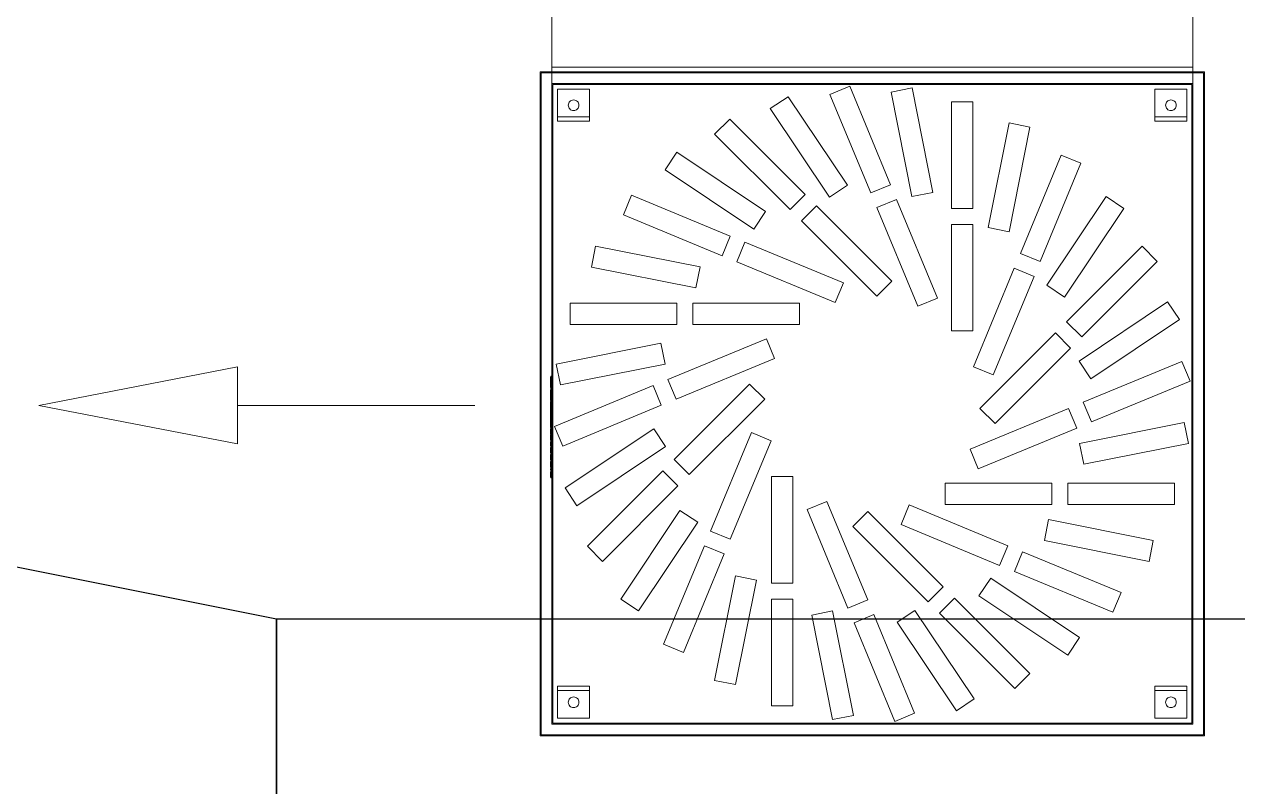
# Model space of a CAD drawing. Header units: inches. Extents: x -172 to 5713, y -54 to 3470.
# Drawn here: x 2013.6 to 2127.4, y 972.5 to 1044 of the extents above; entities that cross this region are included whole.
import ezdxf

# ---------------------------------------------------------------- set-up
doc = ezdxf.new("R2010")
doc.units = ezdxf.units.IN
doc.header["$MEASUREMENT"] = 0
for name, color, linetype, lineweight in [('MTY-EMIS-KANALI', 150, 'Continuous', 0), ('STM-U-MENFEZ', 2, 'Continuous', 0), ('VDI3805_Objects', 7, 'Continuous', 0)]:
    doc.layers.add(name, color=color, linetype=linetype, lineweight=lineweight)
doc.layers.add('MTY-UFLEME-KANALI', color=20, linetype='Continuous')

# ---------------------------------------------------------------- blocks, each defined once
blk = doc.blocks.new('150_970_03')
at = {"layer": 'VDI3805_Objects', "color": 7}
for p, q in [((-0.0696, 0.3005), (-0.0696, 0.3015)), ((-0.0696, 0.3015), (0.026, 0.3015)), ((0.026, 0.3005), (-0.0696, 0.3005)), ((0.026, 0.3005), (0.026, 0.3015))]:
    blk.add_line(p, q, dxfattribs=at)
at = {"layer": 'VDI3805_Objects', "color": 38}
for p, q in [((-0.0672, 0.3018), (-0.0688, 0.3018)), ((-0.0688, 0.3018), (-0.0688, 0.3006)), ((-0.0688, 0.3018), (-0.0666, 0.3018)), ((-0.0688, 0.3006), (-0.0672, 0.3006)), ((-0.0666, 0.3006), (-0.0688, 0.3006)), ((-0.0653, 0.3018), (-0.0672, 0.3018)), ((-0.0672, 0.3018), (-0.0672, 0.3006)), ((-0.0672, 0.3006), (-0.0653, 0.3006)), ((-0.0666, 0.3018), (-0.0666, 0.3006)), ((-0.065, 0.3018), (-0.0653, 0.3018)), ((-0.0653, 0.3018), (-0.0653, 0.3006)), ((-0.0653, 0.3006), (-0.065, 0.3006)), ((-0.065, 0.3018), (-0.0638, 0.3018)), ((-0.065, 0.3018), (-0.065, 0.3006)), ((-0.0638, 0.3006), (-0.065, 0.3006)), ((-0.0638, 0.3018), (-0.0638, 0.3006)), ((-0.0609, 0.3018), (-0.0621, 0.3018)), ((-0.0621, 0.3006), (-0.0621, 0.3018)), ((-0.0609, 0.3006), (-0.0621, 0.3006)), ((-0.0609, 0.3006), (-0.0609, 0.3018)), ((-0.0583, 0.3018), (-0.0594, 0.3018)), ((-0.0594, 0.3018), (-0.0594, 0.3006)), ((-0.0594, 0.3018), (-0.0583, 0.3018)), ((-0.0594, 0.3006), (-0.0583, 0.3006)), ((-0.0583, 0.3006), (-0.0594, 0.3006)), ((-0.0553, 0.3018), (-0.0583, 0.3018)), ((-0.0583, 0.3018), (-0.0583, 0.3006)), ((-0.0583, 0.3018), (-0.0583, 0.3006)), ((-0.0583, 0.3018), (-0.0553, 0.3018)), ((-0.0583, 0.3006), (-0.0553, 0.3006)), ((-0.0553, 0.3006), (-0.0583, 0.3006)), ((-0.0541, 0.3018), (-0.0553, 0.3018)), ((-0.0553, 0.3018), (-0.0553, 0.3006)), ((-0.0553, 0.3018), (-0.0553, 0.3006)), ((-0.0553, 0.3018), (-0.0541, 0.3018)), ((-0.0553, 0.3006), (-0.0541, 0.3006)), ((-0.0541, 0.3006), (-0.0553, 0.3006)), ((-0.0541, 0.3018), (-0.0541, 0.3006)), ((-0.0513, 0.3018), (-0.0525, 0.3018)), ((-0.0525, 0.3018), (-0.0525, 0.3006)), ((-0.0525, 0.3006), (-0.0513, 0.3006)), ((-0.0486, 0.3018), (-0.0513, 0.3018)), ((-0.0513, 0.3018), (-0.0513, 0.3006)), ((-0.0513, 0.3006), (-0.0486, 0.3006)), ((-0.0486, 0.3018), (-0.0475, 0.3018)), ((-0.0486, 0.3018), (-0.0486, 0.3006)), ((-0.0475, 0.3006), (-0.0486, 0.3006)), ((-0.0475, 0.3018), (-0.0475, 0.3006)), ((-0.0459, 0.3018), (-0.0456, 0.3018)), ((-0.0456, 0.3018), (-0.0459, 0.3018)), ((-0.0459, 0.3018), (-0.0459, 0.3006)), ((-0.0459, 0.3018), (-0.0459, 0.3018)), ((-0.0459, 0.3018), (-0.0459, 0.3006)), ((-0.0459, 0.3018), (-0.0454, 0.3018)), ((-0.0454, 0.3018), (-0.0459, 0.3018)), ((-0.0459, 0.3018), (-0.0459, 0.3006)), ((-0.0459, 0.3018), (-0.0459, 0.3018)), ((-0.0456, 0.3006), (-0.0459, 0.3006)), ((-0.0459, 0.3006), (-0.0456, 0.3006)), ((-0.0459, 0.3006), (-0.0459, 0.3006)), ((-0.0454, 0.3006), (-0.0459, 0.3006)), ((-0.0459, 0.3006), (-0.0454, 0.3006)), ((-0.0459, 0.3006), (-0.0459, 0.3006)), ((-0.0456, 0.3018), (-0.0456, 0.3006)), ((-0.0456, 0.3018), (-0.0453, 0.3018)), ((-0.0453, 0.3018), (-0.0456, 0.3018)), ((-0.0456, 0.3018), (-0.0456, 0.3006)), ((-0.0453, 0.3006), (-0.0456, 0.3006)), ((-0.0456, 0.3006), (-0.0453, 0.3006)), ((-0.0454, 0.3018), (-0.0454, 0.3006)), ((-0.0454, 0.3018), (-0.0448, 0.3018)), ((-0.0448, 0.3018), (-0.0454, 0.3018)), ((-0.0454, 0.3018), (-0.0454, 0.3006)), ((-0.0448, 0.3006), (-0.0454, 0.3006)), ((-0.0454, 0.3006), (-0.0448, 0.3006)), ((-0.0453, 0.3018), (-0.0453, 0.3006)), ((-0.0453, 0.3018), (-0.045, 0.3018)), ((-0.045, 0.3018), (-0.0453, 0.3018)), ((-0.0453, 0.3018), (-0.0453, 0.3006)), ((-0.045, 0.3006), (-0.0453, 0.3006)), ((-0.0453, 0.3006), (-0.045, 0.3006)), ((-0.045, 0.3018), (-0.045, 0.3006)), ((-0.045, 0.3018), (-0.0447, 0.3018)), ((-0.0446, 0.3018), (-0.045, 0.3018)), ((-0.045, 0.3018), (-0.045, 0.3006)), ((-0.0447, 0.3006), (-0.045, 0.3006)), ((-0.045, 0.3006), (-0.0446, 0.3006)), ((-0.0448, 0.3018), (-0.0448, 0.3006)), ((-0.0448, 0.3018), (-0.0441, 0.3018)), ((-0.0441, 0.3018), (-0.0448, 0.3018)), ((-0.0448, 0.3018), (-0.0448, 0.3006)), ((-0.0441, 0.3006), (-0.0448, 0.3006)), ((-0.0448, 0.3006), (-0.0441, 0.3006)), ((-0.0447, 0.3018), (-0.0447, 0.3006)), ((-0.0447, 0.3018), (-0.0443, 0.3018)), ((-0.0443, 0.3006), (-0.0447, 0.3006)), ((-0.0443, 0.3018), (-0.0446, 0.3018)), ((-0.0446, 0.3018), (-0.0446, 0.3006)), ((-0.0446, 0.3006), (-0.0443, 0.3006)), ((-0.0443, 0.3018), (-0.0443, 0.3006)), ((-0.0443, 0.3018), (-0.0439, 0.3018)), ((-0.0439, 0.3018), (-0.0443, 0.3018)), ((-0.0443, 0.3018), (-0.0443, 0.3006)), ((-0.0439, 0.3006), (-0.0443, 0.3006)), ((-0.0443, 0.3006), (-0.0439, 0.3006)), ((-0.0441, 0.3018), (-0.0441, 0.3006)), ((-0.0441, 0.3018), (-0.0435, 0.3018)), ((-0.0435, 0.3018), (-0.0441, 0.3018)), ((-0.0441, 0.3018), (-0.0441, 0.3006)), ((-0.0435, 0.3006), (-0.0441, 0.3006)), ((-0.0441, 0.3006), (-0.0435, 0.3006)), ((-0.0439, 0.3018), (-0.0439, 0.3006)), ((-0.0439, 0.3018), (-0.0436, 0.3018)), ((-0.0435, 0.3018), (-0.0439, 0.3018)), ((-0.0439, 0.3018), (-0.0439, 0.3006)), ((-0.0436, 0.3006), (-0.0439, 0.3006)), ((-0.0439, 0.3006), (-0.0435, 0.3006)), ((-0.0436, 0.3018), (-0.0436, 0.3006)), ((-0.0436, 0.3018), (-0.0432, 0.3018)), ((-0.0432, 0.3006), (-0.0436, 0.3006)), ((-0.0432, 0.3018), (-0.0435, 0.3018)), ((-0.0435, 0.3018), (-0.0435, 0.3006)), ((-0.0435, 0.3018), (-0.0435, 0.3006)), ((-0.0435, 0.3018), (-0.0429, 0.3018)), ((-0.0429, 0.3018), (-0.0435, 0.3018)), ((-0.0435, 0.3018), (-0.0435, 0.3006)), ((-0.0435, 0.3006), (-0.0432, 0.3006)), ((-0.0429, 0.3006), (-0.0435, 0.3006)), ((-0.0435, 0.3006), (-0.0429, 0.3006)), ((-0.0432, 0.3018), (-0.0432, 0.3006)), ((-0.0432, 0.3018), (-0.0429, 0.3018)), ((-0.0429, 0.3018), (-0.0432, 0.3018)), ((-0.0432, 0.3018), (-0.0432, 0.3006)), ((-0.0429, 0.3006), (-0.0432, 0.3006)), ((-0.0432, 0.3006), (-0.0429, 0.3006)), ((-0.0429, 0.3018), (-0.0429, 0.3006)), ((-0.0429, 0.3018), (-0.0427, 0.3018)), ((-0.0427, 0.3018), (-0.0429, 0.3018)), ((-0.0429, 0.3018), (-0.0429, 0.3006)), ((-0.0429, 0.3018), (-0.0429, 0.3006)), ((-0.0429, 0.3018), (-0.0424, 0.3018)), ((-0.0424, 0.3018), (-0.0429, 0.3018)), ((-0.0429, 0.3018), (-0.0429, 0.3006)), ((-0.0427, 0.3006), (-0.0429, 0.3006)), ((-0.0429, 0.3006), (-0.0427, 0.3006)), ((-0.0424, 0.3006), (-0.0429, 0.3006)), ((-0.0429, 0.3006), (-0.0424, 0.3006)), ((-0.0427, 0.3018), (-0.0427, 0.3006)), ((-0.0427, 0.3018), (-0.0425, 0.3018)), ((-0.0425, 0.3018), (-0.0427, 0.3018)), ((-0.0427, 0.3018), (-0.0427, 0.3006)), ((-0.0425, 0.3006), (-0.0427, 0.3006)), ((-0.0427, 0.3006), (-0.0425, 0.3006)), ((-0.0425, 0.3018), (-0.0425, 0.3006)), ((-0.0425, 0.3018), (-0.0424, 0.3018)), ((-0.0424, 0.3018), (-0.0425, 0.3018)), ((-0.0425, 0.3018), (-0.0425, 0.3006)), ((-0.0424, 0.3006), (-0.0425, 0.3006)), ((-0.0425, 0.3006), (-0.0424, 0.3006)), ((-0.0424, 0.3018), (-0.0424, 0.3006)), ((-0.0424, 0.3018), (-0.0424, 0.3018)), ((-0.0424, 0.3018), (-0.0424, 0.3006)), ((-0.0424, 0.3018), (-0.0424, 0.3018)), ((-0.0424, 0.3018), (-0.0424, 0.3006)), ((-0.0424, 0.3018), (-0.0424, 0.3006)), ((-0.0424, 0.3018), (-0.0419, 0.3018)), ((-0.0419, 0.3018), (-0.0424, 0.3018)), ((-0.0424, 0.3018), (-0.0424, 0.3006)), ((-0.0424, 0.3006), (-0.0424, 0.3006)), ((-0.0424, 0.3006), (-0.0424, 0.3006)), ((-0.0419, 0.3006), (-0.0424, 0.3006)), ((-0.0424, 0.3006), (-0.0419, 0.3006)), ((-0.0419, 0.3018), (-0.0419, 0.3006)), ((-0.0419, 0.3018), (-0.0415, 0.3018)), ((-0.0415, 0.3018), (-0.0419, 0.3018)), ((-0.0419, 0.3018), (-0.0419, 0.3006)), ((-0.0415, 0.3006), (-0.0419, 0.3006)), ((-0.0419, 0.3006), (-0.0415, 0.3006)), ((-0.0415, 0.3018), (-0.0415, 0.3006)), ((-0.0415, 0.3018), (-0.0412, 0.3018)), ((-0.0412, 0.3006), (-0.0415, 0.3006)), ((-0.0412, 0.3018), (-0.0412, 0.3006)), ((-0.0412, 0.3018), (-0.0411, 0.3018)), ((-0.0411, 0.3006), (-0.0412, 0.3006)), ((-0.0411, 0.3018), (-0.0411, 0.3006)), ((-0.0411, 0.3018), (-0.041, 0.3018)), ((-0.041, 0.3006), (-0.0411, 0.3006)), ((-0.041, 0.3018), (-0.041, 0.3006)), ((-0.0394, 0.3018), (-0.0356, 0.3018)), ((-0.0394, 0.3018), (-0.0394, 0.3006)), ((-0.0394, 0.3018), (-0.0367, 0.3018)), ((-0.0356, 0.3006), (-0.0394, 0.3006)), ((-0.0367, 0.3006), (-0.0394, 0.3006)), ((-0.0367, 0.3018), (-0.0367, 0.3006)), ((-0.0356, 0.3018), (-0.0356, 0.3006)), ((-0.0289, 0.3018), (-0.0341, 0.3018)), ((-0.0341, 0.3018), (-0.0341, 0.3006)), ((-0.0341, 0.3018), (-0.0321, 0.3018)), ((-0.0341, 0.3006), (-0.0289, 0.3006)), ((-0.0321, 0.3006), (-0.0341, 0.3006)), ((-0.0321, 0.3018), (-0.0321, 0.3006)), ((-0.0321, 0.3018), (-0.0309, 0.3018)), ((-0.0309, 0.3006), (-0.0321, 0.3006)), ((-0.0309, 0.3018), (-0.0309, 0.3006)), ((-0.0309, 0.3018), (-0.0289, 0.3018)), ((-0.0289, 0.3006), (-0.0309, 0.3006)), ((-0.0289, 0.3018), (-0.0289, 0.3006)), ((-0.0281, 0.3018), (-0.0279, 0.3018)), ((-0.0281, 0.3018), (-0.0281, 0.3006)), ((-0.0281, 0.3018), (-0.0281, 0.3018)), ((-0.0281, 0.3018), (-0.0281, 0.3006)), ((-0.0279, 0.3006), (-0.0281, 0.3006)), ((-0.0281, 0.3006), (-0.0281, 0.3006)), ((-0.0279, 0.3018), (-0.0279, 0.3006)), ((-0.0279, 0.3018), (-0.0277, 0.3018)), ((-0.0277, 0.3006), (-0.0279, 0.3006)), ((-0.0278, 0.3006), (-0.0278, 0.3018)), ((-0.0278, 0.3018), (-0.0277, 0.3018)), ((-0.0277, 0.3006), (-0.0278, 0.3006)), ((-0.0277, 0.3006), (-0.0277, 0.3018)), ((-0.0277, 0.3018), (-0.0276, 0.3018)), ((-0.0277, 0.3018), (-0.0277, 0.3006)), ((-0.0277, 0.3018), (-0.0274, 0.3018)), ((-0.0276, 0.3006), (-0.0277, 0.3006)), ((-0.0274, 0.3006), (-0.0277, 0.3006)), ((-0.0276, 0.3006), (-0.0276, 0.3018)), ((-0.0276, 0.3018), (-0.0274, 0.3018)), ((-0.0274, 0.3006), (-0.0276, 0.3006)), ((-0.0274, 0.3006), (-0.0274, 0.3018)), ((-0.0274, 0.3018), (-0.0272, 0.3018)), ((-0.0274, 0.3018), (-0.0274, 0.3006)), ((-0.0274, 0.3018), (-0.0271, 0.3018)), ((-0.0272, 0.3006), (-0.0274, 0.3006)), ((-0.0271, 0.3006), (-0.0274, 0.3006)), ((-0.0272, 0.3006), (-0.0272, 0.3018)), ((-0.0272, 0.3018), (-0.0269, 0.3018)), ((-0.0269, 0.3006), (-0.0272, 0.3006)), ((-0.0271, 0.3018), (-0.0271, 0.3006)), ((-0.0271, 0.3018), (-0.0267, 0.3018)), ((-0.0267, 0.3006), (-0.0271, 0.3006)), ((-0.0269, 0.3006), (-0.0269, 0.3018)), ((-0.0269, 0.3018), (-0.0266, 0.3018)), ((-0.0263, 0.3018), (-0.0269, 0.3018)), ((-0.0269, 0.3018), (-0.0269, 0.3006)), ((-0.0269, 0.3018), (-0.0265, 0.3018)), ((-0.0268, 0.3018), (-0.0269, 0.3018)), ((-0.0269, 0.3018), (-0.0269, 0.3018)), ((-0.0269, 0.3018), (-0.0269, 0.3018)), ((-0.0269, 0.3018), (-0.0269, 0.3018)), ((-0.0269, 0.3018), (-0.0269, 0.3018)), ((-0.0269, 0.3018), (-0.0268, 0.3018)), ((-0.0269, 0.3018), (-0.0269, 0.3006)), ((-0.0269, 0.3018), (-0.0269, 0.3006)), ((-0.0269, 0.3018), (-0.0269, 0.3006)), ((-0.0269, 0.3018), (-0.0269, 0.3006)), ((-0.0269, 0.3018), (-0.0269, 0.3006)), ((-0.0266, 0.3006), (-0.0269, 0.3006)), ((-0.0269, 0.3006), (-0.0263, 0.3006)), ((-0.0265, 0.3006), (-0.0269, 0.3006)), ((-0.0268, 0.3006), (-0.0269, 0.3006)), ((-0.0269, 0.3006), (-0.0269, 0.3006)), ((-0.0269, 0.3006), (-0.0269, 0.3006)), ((-0.0269, 0.3006), (-0.0269, 0.3006)), ((-0.0269, 0.3006), (-0.0269, 0.3006)), ((-0.0269, 0.3006), (-0.0269, 0.3006)), ((-0.0268, 0.3006), (-0.0269, 0.3006)), ((-0.0267, 0.3018), (-0.0268, 0.3018)), ((-0.0268, 0.3018), (-0.0268, 0.3006)), ((-0.0267, 0.3018), (-0.0268, 0.3018)), ((-0.0268, 0.3018), (-0.0268, 0.3006)), ((-0.0268, 0.3006), (-0.0267, 0.3006)), ((-0.0267, 0.3006), (-0.0268, 0.3006)), ((-0.0267, 0.3018), (-0.0267, 0.3006)), ((-0.0267, 0.3018), (-0.0263, 0.3018)), ((-0.0266, 0.3018), (-0.0267, 0.3018)), ((-0.0267, 0.3018), (-0.0267, 0.3006)), ((-0.0266, 0.3018), (-0.0267, 0.3018)), ((-0.0267, 0.3018), (-0.0267, 0.3006)), ((-0.0263, 0.3006), (-0.0267, 0.3006)), ((-0.0267, 0.3006), (-0.0266, 0.3006)), ((-0.0266, 0.3006), (-0.0267, 0.3006)), ((-0.0266, 0.3006), (-0.0266, 0.3018)), ((-0.0266, 0.3018), (-0.0262, 0.3018)), ((-0.0265, 0.3018), (-0.0266, 0.3018)), ((-0.0266, 0.3018), (-0.0266, 0.3006)), ((-0.0264, 0.3018), (-0.0266, 0.3018)), ((-0.0266, 0.3018), (-0.0266, 0.3006)), ((-0.0262, 0.3006), (-0.0266, 0.3006)), ((-0.0266, 0.3006), (-0.0265, 0.3006)), ((-0.0264, 0.3006), (-0.0266, 0.3006)), ((-0.0264, 0.3018), (-0.0265, 0.3018)), ((-0.0265, 0.3018), (-0.0265, 0.3006)), ((-0.0265, 0.3018), (-0.0265, 0.3006)), ((-0.0265, 0.3018), (-0.0258, 0.3018)), ((-0.0265, 0.3006), (-0.0265, 0.3018)), ((-0.0265, 0.3018), (-0.0264, 0.3018)), ((-0.0265, 0.3006), (-0.0265, 0.3018)), ((-0.0265, 0.3018), (-0.0265, 0.3018)), ((-0.0265, 0.3006), (-0.0265, 0.3018)), ((-0.0265, 0.3018), (-0.0265, 0.3018)), ((-0.0265, 0.3006), (-0.0265, 0.3018)), ((-0.0265, 0.3018), (-0.0265, 0.3018)), ((-0.0265, 0.3006), (-0.0264, 0.3006)), ((-0.0258, 0.3006), (-0.0265, 0.3006)), ((-0.0264, 0.3006), (-0.0265, 0.3006)), ((-0.0265, 0.3006), (-0.0265, 0.3006)), ((-0.0265, 0.3006), (-0.0265, 0.3006)), ((-0.0265, 0.3006), (-0.0265, 0.3006)), ((-0.0262, 0.3018), (-0.0264, 0.3018)), ((-0.0264, 0.3018), (-0.0264, 0.3006)), ((-0.0263, 0.3018), (-0.0264, 0.3018)), ((-0.0264, 0.3018), (-0.0264, 0.3006)), ((-0.0264, 0.3006), (-0.0264, 0.3018)), ((-0.0264, 0.3018), (-0.0263, 0.3018)), ((-0.0264, 0.3006), (-0.0264, 0.3018)), ((-0.0264, 0.3018), (-0.0264, 0.3018)), ((-0.0264, 0.3006), (-0.0262, 0.3006)), ((-0.0263, 0.3006), (-0.0264, 0.3006)), ((-0.0263, 0.3006), (-0.0264, 0.3006)), ((-0.0264, 0.3006), (-0.0264, 0.3006)), ((-0.0263, 0.3018), (-0.0263, 0.3006)), ((-0.0263, 0.3018), (-0.0258, 0.3018)), ((-0.0263, 0.3018), (-0.0263, 0.3006)), ((-0.0263, 0.3006), (-0.0263, 0.3018)), ((-0.0263, 0.3018), (-0.0263, 0.3018)), ((-0.0263, 0.3006), (-0.0263, 0.3018)), ((-0.0262, 0.3018), (-0.0263, 0.3018)), ((-0.0258, 0.3006), (-0.0263, 0.3006)), ((-0.0263, 0.3006), (-0.0263, 0.3006)), ((-0.0263, 0.3006), (-0.0262, 0.3006)), ((-0.0262, 0.3006), (-0.0262, 0.3018)), ((-0.0262, 0.3018), (-0.0258, 0.3018)), ((-0.0249, 0.3018), (-0.0262, 0.3018)), ((-0.0262, 0.3018), (-0.0262, 0.3006)), ((-0.0253, 0.3018), (-0.0262, 0.3018)), ((-0.0258, 0.3006), (-0.0262, 0.3006)), ((-0.0262, 0.3006), (-0.0249, 0.3006)), ((-0.0262, 0.3006), (-0.0253, 0.3006)), ((-0.0258, 0.3006), (-0.0258, 0.3018)), ((-0.0258, 0.3018), (-0.0254, 0.3018)), ((-0.0258, 0.3018), (-0.0254, 0.3018)), ((-0.0258, 0.3018), (-0.0258, 0.3006)), ((-0.0258, 0.3018), (-0.0253, 0.3018)), ((-0.0254, 0.3006), (-0.0258, 0.3006)), ((-0.0254, 0.3006), (-0.0258, 0.3006)), ((-0.0253, 0.3006), (-0.0258, 0.3006)), ((-0.0254, 0.3006), (-0.0254, 0.3018)), ((-0.0254, 0.3018), (-0.0251, 0.3018)), ((-0.0249, 0.3018), (-0.0254, 0.3018)), ((-0.0254, 0.3018), (-0.0254, 0.3006)), ((-0.0251, 0.3006), (-0.0254, 0.3006)), ((-0.0254, 0.3006), (-0.0249, 0.3006)), ((-0.0253, 0.3018), (-0.0253, 0.3006)), ((-0.0253, 0.3018), (-0.0249, 0.3018)), ((-0.0249, 0.3006), (-0.0253, 0.3006)), ((-0.0251, 0.3006), (-0.0251, 0.3018)), ((-0.0251, 0.3018), (-0.0247, 0.3018)), ((-0.0247, 0.3006), (-0.0251, 0.3006)), ((-0.0245, 0.3018), (-0.0249, 0.3018)), ((-0.0249, 0.3018), (-0.0249, 0.3006)), ((-0.0249, 0.3018), (-0.0249, 0.3006)), ((-0.0249, 0.3006), (-0.0245, 0.3006)), ((-0.0247, 0.3006), (-0.0247, 0.3018)), ((-0.0247, 0.3018), (-0.0244, 0.3018)), ((-0.0244, 0.3006), (-0.0247, 0.3006)), ((-0.0242, 0.3018), (-0.0245, 0.3018)), ((-0.0245, 0.3018), (-0.0245, 0.3006)), ((-0.0245, 0.3006), (-0.0242, 0.3006)), ((-0.0244, 0.3006), (-0.0244, 0.3018)), ((-0.0244, 0.3018), (-0.0242, 0.3018)), ((-0.0242, 0.3006), (-0.0244, 0.3006)), ((-0.0242, 0.3006), (-0.0242, 0.3018)), ((-0.0242, 0.3018), (-0.024, 0.3018)), ((-0.0239, 0.3018), (-0.0242, 0.3018)), ((-0.0242, 0.3018), (-0.0242, 0.3006)), ((-0.024, 0.3006), (-0.0242, 0.3006)), ((-0.0242, 0.3006), (-0.0239, 0.3006)), ((-0.024, 0.3006), (-0.024, 0.3018)), ((-0.024, 0.3018), (-0.0239, 0.3018)), ((-0.0239, 0.3006), (-0.024, 0.3006)), ((-0.0239, 0.3018), (-0.0237, 0.3018)), ((-0.0239, 0.3006), (-0.0239, 0.3018)), ((-0.0239, 0.3006), (-0.0239, 0.3018)), ((-0.0239, 0.3018), (-0.0239, 0.3018)), ((-0.0239, 0.3018), (-0.0239, 0.3006)), ((-0.0237, 0.3006), (-0.0239, 0.3006)), ((-0.0239, 0.3006), (-0.0239, 0.3006)), ((-0.0237, 0.3018), (-0.0237, 0.3006)), ((-0.0237, 0.3018), (-0.0236, 0.3018)), ((-0.0236, 0.3006), (-0.0237, 0.3006)), ((-0.0236, 0.3018), (-0.0236, 0.3006)), ((-0.0236, 0.3018), (-0.0235, 0.3018)), ((-0.0235, 0.3006), (-0.0236, 0.3006)), ((-0.0235, 0.3018), (-0.0235, 0.3006)), ((-0.022, 0.3018), (-0.0224, 0.3018)), ((-0.0224, 0.3018), (-0.0224, 0.3006)), ((-0.0224, 0.3018), (-0.0193, 0.3018)), ((-0.0224, 0.3006), (-0.022, 0.3006)), ((-0.0193, 0.3006), (-0.0224, 0.3006)), ((-0.0189, 0.3018), (-0.022, 0.3018)), ((-0.022, 0.3018), (-0.022, 0.3006)), ((-0.022, 0.3006), (-0.0189, 0.3006)), ((-0.0188, 0.3018), (-0.0219, 0.3018)), ((-0.0219, 0.3018), (-0.0219, 0.3006)), ((-0.0219, 0.3018), (-0.0135, 0.3018)), ((-0.0219, 0.3006), (-0.0188, 0.3006)), ((-0.0135, 0.3006), (-0.0219, 0.3006)), ((-0.0212, 0.3018), (-0.0215, 0.3018)), ((-0.0215, 0.3018), (-0.0215, 0.3006)), ((-0.0215, 0.3018), (-0.0184, 0.3018)), ((-0.0215, 0.3006), (-0.0212, 0.3006)), ((-0.0184, 0.3006), (-0.0215, 0.3006)), ((-0.0181, 0.3018), (-0.0212, 0.3018)), ((-0.0212, 0.3018), (-0.0212, 0.3006)), ((-0.0212, 0.3006), (-0.0181, 0.3006)), ((-0.0203, 0.3018), (-0.0207, 0.3018)), ((-0.0207, 0.3018), (-0.0207, 0.3006)), ((-0.0207, 0.3018), (-0.0176, 0.3018)), ((-0.0207, 0.3006), (-0.0203, 0.3006)), ((-0.0176, 0.3006), (-0.0207, 0.3006)), ((-0.0172, 0.3018), (-0.0203, 0.3018)), ((-0.0203, 0.3018), (-0.0203, 0.3006)), ((-0.0203, 0.3006), (-0.0172, 0.3006)), ((-0.0195, 0.3018), (-0.0198, 0.3018)), ((-0.0198, 0.3018), (-0.0198, 0.3006)), ((-0.0198, 0.3018), (-0.0167, 0.3018)), ((-0.0198, 0.3006), (-0.0195, 0.3006)), ((-0.0167, 0.3006), (-0.0198, 0.3006)), ((-0.0171, 0.3018), (-0.0195, 0.3018)), ((-0.0195, 0.3018), (-0.0195, 0.3006)), ((-0.0195, 0.3006), (-0.0171, 0.3006)), ((-0.0193, 0.3018), (-0.0193, 0.3006)), ((-0.0193, 0.3018), (-0.0189, 0.3018)), ((-0.0189, 0.3006), (-0.0193, 0.3006)), ((-0.0186, 0.3018), (-0.019, 0.3018)), ((-0.019, 0.3018), (-0.019, 0.3006)), ((-0.019, 0.3018), (-0.0176, 0.3018)), ((-0.019, 0.3006), (-0.0186, 0.3006)), ((-0.0176, 0.3006), (-0.019, 0.3006)), ((-0.0189, 0.3018), (-0.0189, 0.3006)), ((-0.0104, 0.3018), (-0.0188, 0.3018)), ((-0.0188, 0.3018), (-0.0188, 0.3006)), ((-0.0188, 0.3006), (-0.0104, 0.3006)), ((-0.0179, 0.3018), (-0.0186, 0.3018)), ((-0.0186, 0.3018), (-0.0186, 0.3006)), ((-0.0186, 0.3006), (-0.0179, 0.3006)), ((-0.0184, 0.3018), (-0.0184, 0.3006)), ((-0.0184, 0.3018), (-0.0181, 0.3018)), ((-0.0181, 0.3006), (-0.0184, 0.3006)), ((-0.0181, 0.3018), (-0.0181, 0.3006)), ((-0.0176, 0.3018), (-0.0179, 0.3018)), ((-0.0179, 0.3018), (-0.0179, 0.3006)), ((-0.0179, 0.3006), (-0.0176, 0.3006)), ((-0.0176, 0.3018), (-0.0176, 0.3006)), ((-0.0176, 0.3018), (-0.0172, 0.3018)), ((-0.0176, 0.3018), (-0.0176, 0.3006)), ((-0.0172, 0.3006), (-0.0176, 0.3006)), ((-0.0172, 0.3018), (-0.0172, 0.3006)), ((-0.0167, 0.3018), (-0.0171, 0.3018)), ((-0.0171, 0.3018), (-0.0171, 0.3006)), ((-0.0171, 0.3006), (-0.0167, 0.3006)), ((-0.0167, 0.3018), (-0.0167, 0.3006)), ((-0.016, 0.3018), (-0.0129, 0.3018)), ((-0.0157, 0.3018), (-0.016, 0.3018)), ((-0.016, 0.3018), (-0.016, 0.3006)), ((-0.0129, 0.3006), (-0.016, 0.3006)), ((-0.016, 0.3006), (-0.0157, 0.3006)), ((-0.0134, 0.3018), (-0.0157, 0.3018)), ((-0.0157, 0.3018), (-0.0157, 0.3006)), ((-0.0157, 0.3018), (-0.0154, 0.3018)), ((-0.0126, 0.3018), (-0.0157, 0.3018)), ((-0.0157, 0.3018), (-0.0157, 0.3006)), ((-0.0157, 0.3006), (-0.0134, 0.3006)), ((-0.0154, 0.3006), (-0.0157, 0.3006)), ((-0.0157, 0.3006), (-0.0126, 0.3006)), ((-0.0154, 0.3018), (-0.0138, 0.3018)), ((-0.0154, 0.3018), (-0.0154, 0.3006)), ((-0.0138, 0.3006), (-0.0154, 0.3006)), ((-0.0152, 0.3018), (-0.0121, 0.3018)), ((-0.0148, 0.3018), (-0.0152, 0.3018)), ((-0.0152, 0.3018), (-0.0152, 0.3006)), ((-0.0121, 0.3006), (-0.0152, 0.3006)), ((-0.0152, 0.3006), (-0.0148, 0.3006)), ((-0.0143, 0.3018), (-0.0149, 0.3018)), ((-0.0149, 0.3018), (-0.0149, 0.3006)), ((-0.0149, 0.3018), (-0.0146, 0.3018)), ((-0.0149, 0.3006), (-0.0143, 0.3006)), ((-0.0146, 0.3006), (-0.0149, 0.3006)), ((-0.0117, 0.3018), (-0.0148, 0.3018)), ((-0.0148, 0.3018), (-0.0148, 0.3006)), ((-0.0148, 0.3006), (-0.0117, 0.3006)), ((-0.0146, 0.3018), (-0.0146, 0.3006)), ((-0.0146, 0.3018), (-0.0143, 0.3018)), ((-0.0143, 0.3006), (-0.0146, 0.3006)), ((-0.0143, 0.3018), (-0.0143, 0.3006)), ((-0.0143, 0.3018), (-0.0112, 0.3018)), ((-0.014, 0.3018), (-0.0143, 0.3018)), ((-0.0143, 0.3018), (-0.0143, 0.3006)), ((-0.0112, 0.3006), (-0.0143, 0.3006)), ((-0.0143, 0.3006), (-0.014, 0.3006)), ((-0.0109, 0.3018), (-0.014, 0.3018)), ((-0.014, 0.3018), (-0.014, 0.3006)), ((-0.014, 0.3006), (-0.0109, 0.3006)), ((-0.0138, 0.3018), (-0.0138, 0.3006)), ((-0.0138, 0.3018), (-0.0134, 0.3018)), ((-0.0134, 0.3006), (-0.0138, 0.3006)), ((-0.0135, 0.3018), (-0.0104, 0.3018)), ((-0.0135, 0.3018), (-0.0135, 0.3006)), ((-0.0104, 0.3006), (-0.0135, 0.3006)), ((-0.0134, 0.3018), (-0.0134, 0.3006)), ((-0.0129, 0.3018), (-0.0129, 0.3006)), ((-0.0129, 0.3018), (-0.0126, 0.3018)), ((-0.0126, 0.3006), (-0.0129, 0.3006)), ((-0.0126, 0.3018), (-0.0126, 0.3006)), ((-0.0121, 0.3018), (-0.0121, 0.3006)), ((-0.0121, 0.3018), (-0.0117, 0.3018)), ((-0.0117, 0.3006), (-0.0121, 0.3006)), ((-0.0117, 0.3018), (-0.0117, 0.3006)), ((-0.0112, 0.3018), (-0.0112, 0.3006)), ((-0.0112, 0.3018), (-0.0109, 0.3018)), ((-0.0109, 0.3006), (-0.0112, 0.3006)), ((-0.0109, 0.3018), (-0.0109, 0.3006)), ((-0.0104, 0.3018), (-0.0104, 0.3006)), ((-0.0099, 0.3018), (-0.01, 0.3018)), ((-0.01, 0.3018), (-0.01, 0.3006)), ((-0.0099, 0.3006), (-0.01, 0.3006)), ((-0.0095, 0.3018), (-0.0099, 0.3018)), ((-0.0099, 0.3018), (-0.0099, 0.3006)), ((-0.0099, 0.3006), (-0.0095, 0.3006)), ((-0.009, 0.3018), (-0.0095, 0.3018)), ((-0.0095, 0.3018), (-0.0095, 0.3006)), ((-0.0095, 0.3006), (-0.009, 0.3006)), ((-0.0082, 0.3018), (-0.009, 0.3018)), ((-0.009, 0.3018), (-0.009, 0.3006)), ((-0.009, 0.3006), (-0.0082, 0.3006)), ((-0.0073, 0.3018), (-0.0082, 0.3018)), ((-0.0082, 0.3018), (-0.0082, 0.3006)), ((-0.0082, 0.3006), (-0.0073, 0.3006)), ((-0.0063, 0.3018), (-0.0073, 0.3018)), ((-0.0073, 0.3018), (-0.0073, 0.3006)), ((-0.0072, 0.3018), (-0.0073, 0.3018)), ((-0.0073, 0.3006), (-0.0073, 0.3018)), ((-0.0073, 0.3006), (-0.0063, 0.3006)), ((-0.0073, 0.3006), (-0.0072, 0.3006)), ((-0.0072, 0.3006), (-0.0072, 0.3018)), ((-0.007, 0.3018), (-0.0072, 0.3018)), ((-0.0072, 0.3006), (-0.007, 0.3006)), ((-0.007, 0.3006), (-0.007, 0.3018)), ((-0.0067, 0.3018), (-0.007, 0.3018)), ((-0.007, 0.3006), (-0.0067, 0.3006)), ((-0.0067, 0.3006), (-0.0067, 0.3018)), ((-0.0063, 0.3018), (-0.0067, 0.3018)), ((-0.0067, 0.3006), (-0.0063, 0.3006)), ((-0.0052, 0.3018), (-0.0063, 0.3018)), ((-0.0063, 0.3018), (-0.0063, 0.3006)), ((-0.0063, 0.3006), (-0.0063, 0.3018)), ((-0.0058, 0.3018), (-0.0063, 0.3018)), ((-0.0063, 0.3006), (-0.0052, 0.3006)), ((-0.0063, 0.3006), (-0.0058, 0.3006)), ((-0.0058, 0.3006), (-0.0058, 0.3018)), ((-0.0053, 0.3018), (-0.0058, 0.3018)), ((-0.0058, 0.3006), (-0.0053, 0.3006)), ((-0.0046, 0.3018), (-0.0053, 0.3018)), ((-0.0053, 0.3006), (-0.0053, 0.3018)), ((-0.0053, 0.3006), (-0.0046, 0.3006)), ((-0.004, 0.3018), (-0.0052, 0.3018)), ((-0.0052, 0.3018), (-0.0052, 0.3006)), ((-0.0052, 0.3006), (-0.004, 0.3006)), ((-0.0046, 0.3006), (-0.0046, 0.3018)), ((-0.004, 0.3018), (-0.0046, 0.3018)), ((-0.0046, 0.3006), (-0.004, 0.3006)), ((-0.0028, 0.3018), (-0.004, 0.3018)), ((-0.004, 0.3018), (-0.004, 0.3006)), ((-0.0034, 0.3018), (-0.004, 0.3018)), ((-0.004, 0.3006), (-0.0028, 0.3006)), ((-0.004, 0.3006), (-0.0034, 0.3006)), ((-0.0034, 0.3006), (-0.0034, 0.3018)), ((-0.0027, 0.3018), (-0.0034, 0.3018)), ((-0.0034, 0.3006), (-0.0027, 0.3006)), ((-0.0017, 0.3018), (-0.0028, 0.3018)), ((-0.0028, 0.3018), (-0.0028, 0.3006)), ((-0.0028, 0.3006), (-0.0017, 0.3006)), ((-0.0027, 0.3006), (-0.0027, 0.3018)), ((-0.0022, 0.3018), (-0.0027, 0.3018)), ((-0.0027, 0.3006), (-0.0022, 0.3006)), ((-0.0022, 0.3006), (-0.0022, 0.3018)), ((-0.0017, 0.3018), (-0.0022, 0.3018)), ((-0.0022, 0.3006), (-0.0017, 0.3006)), ((-0.0007, 0.3018), (-0.0017, 0.3018)), ((-0.0017, 0.3018), (-0.0017, 0.3006)), ((-0.0017, 0.3006), (-0.0017, 0.3018)), ((-0.0013, 0.3018), (-0.0017, 0.3018)), ((-0.0007, 0.3006), (-0.0017, 0.3006)), ((-0.0017, 0.3006), (-0.0013, 0.3006)), ((-0.0013, 0.3006), (-0.0013, 0.3018)), ((-0.001, 0.3018), (-0.0013, 0.3018)), ((-0.0013, 0.3006), (-0.001, 0.3006)), ((-0.001, 0.3006), (-0.001, 0.3018)), ((-0.0008, 0.3018), (-0.001, 0.3018)), ((-0.001, 0.3006), (-0.0008, 0.3006)), ((-0.0007, 0.3018), (-0.0008, 0.3018)), ((-0.0008, 0.3006), (-0.0008, 0.3018)), ((-0.0008, 0.3006), (-0.0007, 0.3006)), ((0.0002, 0.3018), (-0.0007, 0.3018)), ((-0.0007, 0.3018), (-0.0007, 0.3006)), ((-0.0007, 0.3006), (-0.0007, 0.3018)), ((0.0002, 0.3006), (-0.0007, 0.3006)), ((0.001, 0.3018), (0.0002, 0.3018)), ((0.0002, 0.3018), (0.0002, 0.3006)), ((0.001, 0.3006), (0.0002, 0.3006)), ((0.0015, 0.3018), (0.001, 0.3018)), ((0.001, 0.3018), (0.001, 0.3006)), ((0.0015, 0.3006), (0.001, 0.3006)), ((0.0019, 0.3018), (0.0015, 0.3018)), ((0.0015, 0.3018), (0.0015, 0.3006)), ((0.0019, 0.3006), (0.0015, 0.3006)), ((0.002, 0.3018), (0.0019, 0.3018)), ((0.0019, 0.3018), (0.0019, 0.3006)), ((0.002, 0.3006), (0.0019, 0.3006)), ((0.002, 0.3018), (0.002, 0.3006)), ((0.0057, 0.3018), (0.0031, 0.3018)), ((0.0031, 0.3018), (0.0031, 0.3006)), ((0.0031, 0.3018), (0.0072, 0.3018)), ((0.0031, 0.3006), (0.0057, 0.3006)), ((0.0072, 0.3006), (0.0031, 0.3006)), ((0.0037, 0.3018), (0.0038, 0.3018)), ((0.0037, 0.3018), (0.0038, 0.3018)), ((0.0037, 0.3018), (0.0037, 0.3006)), ((0.0038, 0.3006), (0.0037, 0.3006)), ((0.0038, 0.3006), (0.0037, 0.3006)), ((0.0038, 0.3018), (0.0038, 0.3006)), ((0.0038, 0.3018), (0.0041, 0.3018)), ((0.0038, 0.3018), (0.004, 0.3018)), ((0.0038, 0.3018), (0.0038, 0.3006)), ((0.0041, 0.3006), (0.0038, 0.3006)), ((0.004, 0.3006), (0.0038, 0.3006)), ((0.004, 0.3018), (0.0045, 0.3018)), ((0.004, 0.3018), (0.004, 0.3006)), ((0.0045, 0.3006), (0.004, 0.3006)), ((0.0041, 0.3018), (0.0041, 0.3006)), ((0.0041, 0.3018), (0.0045, 0.3018)), ((0.0045, 0.3006), (0.0041, 0.3006)), ((0.0045, 0.3018), (0.0045, 0.3006)), ((0.0045, 0.3018), (0.005, 0.3018)), ((0.0045, 0.3018), (0.005, 0.3018)), ((0.0045, 0.3018), (0.0045, 0.3006)), ((0.005, 0.3006), (0.0045, 0.3006)), ((0.005, 0.3006), (0.0045, 0.3006)), ((0.005, 0.3018), (0.005, 0.3006)), ((0.005, 0.3018), (0.0057, 0.3018)), ((0.005, 0.3018), (0.0057, 0.3018)), ((0.005, 0.3018), (0.005, 0.3006)), ((0.0057, 0.3006), (0.005, 0.3006)), ((0.0057, 0.3006), (0.005, 0.3006)), ((0.0064, 0.3018), (0.0057, 0.3018)), ((0.0057, 0.3018), (0.0057, 0.3006)), ((0.0057, 0.3018), (0.0057, 0.3006)), ((0.0057, 0.3006), (0.0064, 0.3006)), ((0.0072, 0.3018), (0.0064, 0.3018)), ((0.0064, 0.3018), (0.0064, 0.3006)), ((0.0064, 0.3006), (0.0072, 0.3006)), ((0.0065, 0.3006), (0.0065, 0.3018)), ((0.0065, 0.3018), (0.0066, 0.3018)), ((0.0065, 0.3006), (0.0065, 0.3018)), ((0.0065, 0.3018), (0.0065, 0.3018)), ((0.0066, 0.3006), (0.0065, 0.3006)), ((0.0065, 0.3006), (0.0065, 0.3006)), ((0.0066, 0.3006), (0.0066, 0.3018)), ((0.0066, 0.3018), (0.0068, 0.3018)), ((0.0068, 0.3006), (0.0066, 0.3006)), ((0.007, 0.3018), (0.0068, 0.3018)), ((0.0068, 0.3006), (0.0068, 0.3018)), ((0.0068, 0.3006), (0.007, 0.3006)), ((0.007, 0.3006), (0.007, 0.3018)), ((0.0072, 0.3018), (0.007, 0.3018)), ((0.007, 0.3006), (0.0072, 0.3006)), ((0.0081, 0.3018), (0.0072, 0.3018)), ((0.0072, 0.3018), (0.0072, 0.3006)), ((0.0072, 0.3018), (0.0072, 0.3006)), ((0.0072, 0.3018), (0.0103, 0.3018)), ((0.0072, 0.3006), (0.0072, 0.3018)), ((0.0075, 0.3018), (0.0072, 0.3018)), ((0.0072, 0.3006), (0.0081, 0.3006)), ((0.0103, 0.3006), (0.0072, 0.3006)), ((0.0072, 0.3006), (0.0075, 0.3006)), ((0.0075, 0.3006), (0.0075, 0.3018)), ((0.0078, 0.3018), (0.0075, 0.3018)), ((0.0075, 0.3006), (0.0078, 0.3006)), ((0.0078, 0.3006), (0.0078, 0.3018)), ((0.0081, 0.3018), (0.0078, 0.3018)), ((0.0078, 0.3006), (0.0081, 0.3006)), ((0.0131, 0.3018), (0.0081, 0.3018)), ((0.0081, 0.3018), (0.0081, 0.3006)), ((0.0081, 0.3006), (0.0081, 0.3018)), ((0.0081, 0.3018), (0.0104, 0.3018)), ((0.0081, 0.3006), (0.0131, 0.3006)), ((0.0104, 0.3006), (0.0081, 0.3006)), ((0.0103, 0.3018), (0.0131, 0.3018)), ((0.0103, 0.3018), (0.0103, 0.3006)), ((0.0131, 0.3006), (0.0103, 0.3006)), ((0.0104, 0.3006), (0.0104, 0.3018)), ((0.0131, 0.3018), (0.0131, 0.3006)), ((0.025, 0.3018), (0.0153, 0.3018)), ((0.0153, 0.3018), (0.0153, 0.3006)), ((0.0153, 0.3018), (0.0185, 0.3018)), ((0.0153, 0.3006), (0.025, 0.3006)), ((0.0185, 0.3006), (0.0153, 0.3006)), ((0.0185, 0.3018), (0.0218, 0.3018)), ((0.0185, 0.3018), (0.0185, 0.3006)), ((0.0218, 0.3006), (0.0185, 0.3006)), ((0.0218, 0.3018), (0.0218, 0.3006)), ((0.0218, 0.3018), (0.025, 0.3018)), ((0.025, 0.3006), (0.0218, 0.3006)), ((0.025, 0.3018), (0.025, 0.3006))]:
    blk.add_line(p, q, dxfattribs=at)
blk = doc.blocks.new('70003_970_03')
at = {"layer": 'VDI3805_Objects', "color": 7}
for p, q in [((0.3115, 0.3115), (-0.3115, 0.3115)), ((-0.3115, 0.3115), (-0.3115, -0.3115)), ((0.3115, -0.3115), (0.3115, 0.3115)), ((-0.0397, 0.2902), (-0.0212, 0.2979)), ((-0.0212, 0.2979), (0.017, 0.2055)), ((0.0177, 0.2924), (0.0373, 0.2963)), ((0.0373, 0.2963), (0.0568, 0.1982)), ((-0.0956, 0.2769), (-0.0789, 0.288)), ((-0.0789, 0.288), (-0.0234, 0.2049)), ((-0.0014, 0.1978), (-0.0397, 0.2902)), ((0.0372, 0.1943), (0.0177, 0.2924)), ((-0.04, 0.1938), (-0.0956, 0.2769)), ((0.0744, 0.2833), (0.0944, 0.2833)), ((0.0744, 0.1833), (0.0744, 0.2833)), ((0.0944, 0.1833), (0.0944, 0.2833)), ((-0.1478, 0.2529), (-0.1336, 0.2671)), ((-0.1336, 0.2671), (-0.0629, 0.1964)), ((0.1087, 0.1653), (0.1282, 0.2634)), ((0.1282, 0.2634), (0.1478, 0.2595)), ((-0.077, 0.1822), (-0.1478, 0.2529)), ((0.1478, 0.2595), (0.1283, 0.1614)), ((-0.1943, 0.2193), (-0.1832, 0.2359)), ((-0.1832, 0.2359), (-0.1, 0.1803)), ((0.1389, 0.1409), (0.1771, 0.2333)), ((0.1771, 0.2333), (0.1956, 0.2256)), ((-0.1111, 0.1637), (-0.1943, 0.2193)), ((0.1956, 0.2256), (0.1573, 0.1333)), ((-0.0234, 0.2049), (-0.04, 0.1938)), ((0.017, 0.2055), (-0.0014, 0.1978)), ((-0.2333, 0.1771), (-0.2256, 0.1956)), ((-0.2256, 0.1956), (-0.1333, 0.1573)), ((-0.0629, 0.1964), (-0.077, 0.1822)), ((0.0568, 0.1982), (0.0372, 0.1943)), ((0.1637, 0.1111), (0.2193, 0.1943)), ((0.2193, 0.1943), (0.2359, 0.1832)), ((-0.0664, 0.1716), (-0.0523, 0.1858)), ((-0.0523, 0.1858), (0.0184, 0.1151)), ((0.0043, 0.184), (0.0228, 0.1916)), ((0.0426, 0.0916), (0.0043, 0.184)), ((0.0228, 0.1916), (0.061, 0.0992)), ((0.0744, 0.1833), (0.0944, 0.1833)), ((0.2359, 0.1832), (0.1803, 0.1)), ((-0.1409, 0.1389), (-0.2333, 0.1771)), ((-0.1, 0.1803), (-0.1111, 0.1637)), ((0.0043, 0.1009), (-0.0664, 0.1716)), ((0.0744, 0.1683), (0.0944, 0.1683)), ((0.0744, 0.0683), (0.0744, 0.1683)), ((0.0944, 0.0683), (0.0944, 0.1683)), ((0.1283, 0.1614), (0.1087, 0.1653)), ((-0.1333, 0.1573), (-0.1409, 0.1389)), ((-0.1271, 0.1331), (-0.1194, 0.1516)), ((-0.1194, 0.1516), (-0.027, 0.1133)), ((-0.2634, 0.1282), (-0.2595, 0.1478)), ((-0.2595, 0.1478), (-0.1614, 0.1283)), ((0.1573, 0.1333), (0.1389, 0.1409)), ((0.1822, 0.077), (0.2529, 0.1478)), ((0.2529, 0.1478), (0.2671, 0.1336)), ((-0.1653, 0.1087), (-0.2634, 0.1282)), ((-0.1614, 0.1283), (-0.1653, 0.1087)), ((-0.0347, 0.0949), (-0.1271, 0.1331)), ((0.0949, 0.0347), (0.1331, 0.1271)), ((0.1331, 0.1271), (0.1516, 0.1194)), ((0.2671, 0.1336), (0.1964, 0.0629)), ((0.0184, 0.1151), (0.0043, 0.1009)), ((0.1516, 0.1194), (0.1133, 0.027)), ((-0.027, 0.1133), (-0.0347, 0.0949)), ((0.1803, 0.1), (0.1637, 0.1111)), ((-0.2833, 0.0744), (-0.2833, 0.0944)), ((-0.2833, 0.0944), (-0.1833, 0.0944)), ((-0.1833, 0.0744), (-0.1833, 0.0944)), ((-0.1683, 0.0944), (-0.0683, 0.0944)), ((-0.1683, 0.0744), (-0.1683, 0.0944)), ((-0.0683, 0.0744), (-0.0683, 0.0944)), ((0.061, 0.0992), (0.0426, 0.0916)), ((0.1938, 0.04), (0.2769, 0.0956)), ((0.2769, 0.0956), (0.288, 0.0789)), ((-0.2833, 0.0744), (-0.1833, 0.0744)), ((-0.1683, 0.0744), (-0.0683, 0.0744)), ((0.0744, 0.0683), (0.0944, 0.0683)), ((0.1964, 0.0629), (0.1822, 0.077)), ((0.288, 0.0789), (0.2049, 0.0234)), ((-0.1916, 0.0228), (-0.0992, 0.061)), ((-0.0992, 0.061), (-0.0916, 0.0426)), ((0.1009, -0.0043), (0.1716, 0.0664)), ((0.1716, 0.0664), (0.1858, 0.0523)), ((-0.2963, 0.0373), (-0.1982, 0.0568)), ((-0.1982, 0.0568), (-0.1943, 0.0372)), ((0.1858, 0.0523), (0.1151, -0.0184)), ((-0.2924, 0.0177), (-0.2963, 0.0373)), ((-0.1943, 0.0372), (-0.2924, 0.0177)), ((-0.0916, 0.0426), (-0.184, 0.0043)), ((0.1133, 0.027), (0.0949, 0.0347)), ((0.2049, 0.0234), (0.1938, 0.04)), ((0.1978, 0.0014), (0.2902, 0.0397)), ((0.2902, 0.0397), (0.2979, 0.0212)), ((-0.184, 0.0043), (-0.1916, 0.0228)), ((-0.2979, -0.0212), (-0.2055, 0.017)), ((-0.2055, 0.017), (-0.1978, -0.0014)), ((-0.1858, -0.0523), (-0.1151, 0.0184)), ((-0.1151, 0.0184), (-0.1009, 0.0043)), ((0.2979, 0.0212), (0.2055, -0.017)), ((-0.1009, 0.0043), (-0.1716, -0.0664)), ((0.2055, -0.017), (0.1978, 0.0014)), ((-0.1978, -0.0014), (-0.2902, -0.0397)), ((0.0916, -0.0426), (0.184, -0.0043)), ((0.1151, -0.0184), (0.1009, -0.0043)), ((0.184, -0.0043), (0.1916, -0.0228)), ((-0.2902, -0.0397), (-0.2979, -0.0212)), ((0.1943, -0.0372), (0.2924, -0.0177)), ((0.2924, -0.0177), (0.2963, -0.0373)), ((-0.288, -0.0789), (-0.2049, -0.0234)), ((-0.2049, -0.0234), (-0.1938, -0.04)), ((-0.1516, -0.1194), (-0.1133, -0.027)), ((-0.1133, -0.027), (-0.0949, -0.0347)), ((0.1916, -0.0228), (0.0992, -0.061)), ((-0.1938, -0.04), (-0.2769, -0.0956)), ((-0.0949, -0.0347), (-0.1331, -0.1271)), ((0.0992, -0.061), (0.0916, -0.0426)), ((0.1982, -0.0568), (0.1943, -0.0372)), ((0.2963, -0.0373), (0.1982, -0.0568)), ((-0.1716, -0.0664), (-0.1858, -0.0523)), ((-0.2671, -0.1336), (-0.1964, -0.0629)), ((-0.1964, -0.0629), (-0.1822, -0.077)), ((-0.2769, -0.0956), (-0.288, -0.0789)), ((-0.1822, -0.077), (-0.2529, -0.1478)), ((-0.0944, -0.1683), (-0.0944, -0.0683)), ((-0.0944, -0.0683), (-0.0744, -0.0683)), ((-0.0744, -0.1683), (-0.0744, -0.0683)), ((0.0683, -0.0744), (0.1683, -0.0744)), ((0.0683, -0.0944), (0.0683, -0.0744)), ((0.1683, -0.0944), (0.1683, -0.0744)), ((0.1833, -0.0744), (0.2833, -0.0744)), ((0.1833, -0.0944), (0.1833, -0.0744)), ((0.2833, -0.0944), (0.2833, -0.0744)), ((-0.2359, -0.1832), (-0.1803, -0.1)), ((-0.1803, -0.1), (-0.1637, -0.1111)), ((-0.061, -0.0992), (-0.0426, -0.0916)), ((-0.0228, -0.1916), (-0.061, -0.0992)), ((-0.0426, -0.0916), (-0.0043, -0.184)), ((-0.0184, -0.1151), (-0.0043, -0.1009)), ((-0.0043, -0.1009), (0.0664, -0.1716)), ((0.027, -0.1133), (0.0347, -0.0949)), ((0.0347, -0.0949), (0.1271, -0.1331)), ((0.0683, -0.0944), (0.1683, -0.0944)), ((0.1833, -0.0944), (0.2833, -0.0944)), ((-0.1637, -0.1111), (-0.2193, -0.1943)), ((0.1194, -0.1516), (0.027, -0.1133)), ((0.1614, -0.1283), (0.1653, -0.1087)), ((0.1653, -0.1087), (0.2634, -0.1282)), ((-0.1331, -0.1271), (-0.1516, -0.1194)), ((0.0523, -0.1858), (-0.0184, -0.1151)), ((-0.2529, -0.1478), (-0.2671, -0.1336)), ((-0.1956, -0.2256), (-0.1573, -0.1333)), ((-0.1573, -0.1333), (-0.1389, -0.1409)), ((0.1271, -0.1331), (0.1194, -0.1516)), ((0.2595, -0.1478), (0.1614, -0.1283)), ((0.2634, -0.1282), (0.2595, -0.1478)), ((-0.1389, -0.1409), (-0.1771, -0.2333)), ((0.1333, -0.1573), (0.1409, -0.1389)), ((0.1409, -0.1389), (0.2333, -0.1771)), ((0.2256, -0.1956), (0.1333, -0.1573)), ((-0.1478, -0.2595), (-0.1283, -0.1614)), ((-0.1283, -0.1614), (-0.1087, -0.1653)), ((-0.1087, -0.1653), (-0.1282, -0.2634)), ((-0.0944, -0.1683), (-0.0744, -0.1683)), ((0.1, -0.1803), (0.1111, -0.1637)), ((0.1111, -0.1637), (0.1943, -0.2193)), ((0.0664, -0.1716), (0.0523, -0.1858)), ((0.1832, -0.2359), (0.1, -0.1803)), ((0.2333, -0.1771), (0.2256, -0.1956)), ((-0.2193, -0.1943), (-0.2359, -0.1832)), ((-0.0944, -0.2833), (-0.0944, -0.1833)), ((-0.0944, -0.1833), (-0.0744, -0.1833)), ((-0.0744, -0.2833), (-0.0744, -0.1833)), ((-0.0043, -0.184), (-0.0228, -0.1916)), ((0.0629, -0.1964), (0.077, -0.1822)), ((0.077, -0.1822), (0.1478, -0.2529)), ((-0.0568, -0.1982), (-0.0372, -0.1943)), ((-0.0373, -0.2963), (-0.0568, -0.1982)), ((-0.0372, -0.1943), (-0.0177, -0.2924)), ((-0.017, -0.2055), (0.0014, -0.1978)), ((0.0014, -0.1978), (0.0397, -0.2902)), ((0.0234, -0.2049), (0.04, -0.1938)), ((0.04, -0.1938), (0.0956, -0.2769)), ((0.1336, -0.2671), (0.0629, -0.1964)), ((0.0212, -0.2979), (-0.017, -0.2055)), ((0.0789, -0.288), (0.0234, -0.2049)), ((-0.1771, -0.2333), (-0.1956, -0.2256)), ((0.1943, -0.2193), (0.1832, -0.2359)), ((-0.1282, -0.2634), (-0.1478, -0.2595)), ((0.1478, -0.2529), (0.1336, -0.2671)), ((-0.0944, -0.2833), (-0.0744, -0.2833)), ((0.0956, -0.2769), (0.0789, -0.288)), ((-0.0177, -0.2924), (-0.0373, -0.2963)), ((0.0397, -0.2902), (0.0212, -0.2979)), ((0.3115, -0.3115), (-0.3115, -0.3115))]:
    blk.add_line(p, q, dxfattribs=at)
at = {"layer": 'VDI3805_Objects', "color": 0}
for p, q in [((0.3105, 0.3105), (-0.3105, 0.3105)), ((-0.3105, 0.3105), (-0.3105, -0.3105)), ((0.3105, 0.3105), (0.3105, -0.3105)), ((0.3105, -0.3105), (-0.3105, -0.3105))]:
    blk.add_line(p, q, dxfattribs=at)
blk = doc.blocks.new('70205_970_03')
at = {"layer": 'VDI3805_Objects', "color": 253}
for p, q in [((-0.3005, -0.3005), (-0.3005, 0.3005)), ((0.3005, 0.3005), (-0.3005, 0.3005)), ((-0.2995, -0.2995), (-0.2995, 0.2995)), ((-0.2995, 0.2995), (0.2995, 0.2995)), ((0.2995, 0.2995), (0.2995, -0.2995)), ((0.3005, -0.3005), (0.3005, 0.3005)), ((0.3005, 0.3005), (0.3156, 0.3005)), ((0.4355, 0.3005), (0.3005, 0.3005)), ((0.3156, -0.3005), (0.3156, 0.3005)), ((0.3156, 0.3005), (0.4355, 0.3005)), ((-0.269, 0.295), (-0.295, 0.295)), ((-0.295, 0.295), (-0.295, 0.265)), ((-0.295, 0.295), (-0.265, 0.295)), ((-0.2828, 0.2842), (-0.2819, 0.2846)), ((-0.2819, 0.2846), (-0.281, 0.2849)), ((-0.281, 0.2849), (-0.28, 0.285)), ((-0.28, 0.285), (-0.279, 0.2849)), ((-0.279, 0.2849), (-0.2781, 0.2846)), ((-0.2781, 0.2846), (-0.2772, 0.2842)), ((-0.269, 0.295), (-0.269, 0.265)), ((-0.265, 0.295), (-0.265, 0.265)), ((0.265, 0.265), (0.265, 0.295)), ((0.265, 0.295), (0.295, 0.295)), ((0.295, 0.295), (0.269, 0.295)), ((0.269, 0.265), (0.269, 0.295)), ((0.2772, 0.2842), (0.2781, 0.2846)), ((0.2781, 0.2846), (0.279, 0.2849)), ((0.279, 0.2849), (0.28, 0.285)), ((0.28, 0.285), (0.281, 0.2849)), ((0.281, 0.2849), (0.2819, 0.2846)), ((0.2819, 0.2846), (0.2828, 0.2842)), ((0.295, 0.265), (0.295, 0.295)), ((-0.285, 0.28), (-0.2849, 0.281)), ((-0.2849, 0.279), (-0.285, 0.28)), ((-0.2849, 0.281), (-0.2846, 0.2819)), ((-0.2846, 0.2781), (-0.2849, 0.279)), ((-0.2846, 0.2819), (-0.2842, 0.2828)), ((-0.2842, 0.2772), (-0.2846, 0.2781)), ((-0.2842, 0.2828), (-0.2835, 0.2835)), ((-0.2835, 0.2765), (-0.2842, 0.2772)), ((-0.2835, 0.2835), (-0.2828, 0.2842)), ((-0.2828, 0.2758), (-0.2835, 0.2765)), ((-0.2819, 0.2754), (-0.2828, 0.2758)), ((-0.281, 0.2751), (-0.2819, 0.2754)), ((-0.28, 0.275), (-0.281, 0.2751)), ((-0.279, 0.2751), (-0.28, 0.275)), ((-0.2781, 0.2754), (-0.279, 0.2751)), ((-0.2772, 0.2758), (-0.2781, 0.2754)), ((-0.2772, 0.2842), (-0.2765, 0.2835)), ((-0.2765, 0.2765), (-0.2772, 0.2758)), ((-0.2765, 0.2835), (-0.2758, 0.2828)), ((-0.2758, 0.2772), (-0.2765, 0.2765)), ((-0.2758, 0.2828), (-0.2754, 0.2819)), ((-0.2754, 0.2781), (-0.2758, 0.2772)), ((-0.2754, 0.2819), (-0.2751, 0.281)), ((-0.2751, 0.279), (-0.2754, 0.2781)), ((-0.2751, 0.281), (-0.275, 0.28)), ((-0.275, 0.28), (-0.2751, 0.279)), ((0.275, 0.28), (0.2751, 0.281)), ((0.2751, 0.279), (0.275, 0.28)), ((0.2751, 0.281), (0.2754, 0.2819)), ((0.2754, 0.2781), (0.2751, 0.279)), ((0.2754, 0.2819), (0.2758, 0.2828)), ((0.2758, 0.2772), (0.2754, 0.2781)), ((0.2758, 0.2828), (0.2765, 0.2835)), ((0.2765, 0.2765), (0.2758, 0.2772)), ((0.2765, 0.2835), (0.2772, 0.2842)), ((0.2772, 0.2758), (0.2765, 0.2765)), ((0.2781, 0.2754), (0.2772, 0.2758)), ((0.279, 0.2751), (0.2781, 0.2754)), ((0.28, 0.275), (0.279, 0.2751)), ((0.281, 0.2751), (0.28, 0.275)), ((0.2819, 0.2754), (0.281, 0.2751)), ((0.2828, 0.2758), (0.2819, 0.2754)), ((0.2828, 0.2842), (0.2835, 0.2835)), ((0.2835, 0.2765), (0.2828, 0.2758)), ((0.2835, 0.2835), (0.2842, 0.2828)), ((0.2842, 0.2772), (0.2835, 0.2765)), ((0.2842, 0.2828), (0.2846, 0.2819)), ((0.2846, 0.2781), (0.2842, 0.2772)), ((0.2846, 0.2819), (0.2849, 0.281)), ((0.2849, 0.279), (0.2846, 0.2781)), ((0.2849, 0.281), (0.285, 0.28)), ((0.285, 0.28), (0.2849, 0.279)), ((-0.295, 0.265), (-0.269, 0.265)), ((-0.265, 0.265), (-0.295, 0.265)), ((0.295, 0.265), (0.265, 0.265)), ((0.269, 0.265), (0.295, 0.265)), ((-0.269, -0.265), (-0.295, -0.265)), ((-0.295, -0.265), (-0.295, -0.295)), ((-0.295, -0.265), (-0.265, -0.265)), ((-0.269, -0.265), (-0.269, -0.295)), ((-0.265, -0.265), (-0.265, -0.295)), ((0.265, -0.295), (0.265, -0.265)), ((0.265, -0.265), (0.295, -0.265)), ((0.295, -0.265), (0.269, -0.265)), ((0.269, -0.295), (0.269, -0.265)), ((0.295, -0.295), (0.295, -0.265)), ((-0.285, -0.28), (-0.2849, -0.279)), ((-0.2849, -0.281), (-0.285, -0.28)), ((-0.2849, -0.279), (-0.2846, -0.2781)), ((-0.2846, -0.2819), (-0.2849, -0.281)), ((-0.2846, -0.2781), (-0.2842, -0.2772)), ((-0.2842, -0.2828), (-0.2846, -0.2819)), ((-0.2842, -0.2772), (-0.2835, -0.2765)), ((-0.2835, -0.2835), (-0.2842, -0.2828)), ((-0.2835, -0.2765), (-0.2828, -0.2758)), ((-0.2828, -0.2842), (-0.2835, -0.2835)), ((-0.2828, -0.2758), (-0.2819, -0.2754)), ((-0.2819, -0.2846), (-0.2828, -0.2842)), ((-0.2819, -0.2754), (-0.281, -0.2751)), ((-0.281, -0.2751), (-0.28, -0.275)), ((-0.28, -0.275), (-0.279, -0.2751)), ((-0.279, -0.2751), (-0.2781, -0.2754)), ((-0.2781, -0.2754), (-0.2772, -0.2758)), ((-0.2772, -0.2842), (-0.2781, -0.2846)), ((-0.2772, -0.2758), (-0.2765, -0.2765)), ((-0.2765, -0.2835), (-0.2772, -0.2842)), ((-0.2765, -0.2765), (-0.2758, -0.2772)), ((-0.2758, -0.2828), (-0.2765, -0.2835)), ((-0.2758, -0.2772), (-0.2754, -0.2781)), ((-0.2754, -0.2819), (-0.2758, -0.2828)), ((-0.2754, -0.2781), (-0.2751, -0.279)), ((-0.2751, -0.281), (-0.2754, -0.2819)), ((-0.2751, -0.279), (-0.275, -0.28)), ((-0.275, -0.28), (-0.2751, -0.281)), ((0.275, -0.28), (0.2751, -0.279)), ((0.2751, -0.281), (0.275, -0.28)), ((0.2751, -0.279), (0.2754, -0.2781)), ((0.2754, -0.2819), (0.2751, -0.281)), ((0.2754, -0.2781), (0.2758, -0.2772)), ((0.2758, -0.2828), (0.2754, -0.2819)), ((0.2758, -0.2772), (0.2765, -0.2765)), ((0.2765, -0.2835), (0.2758, -0.2828)), ((0.2765, -0.2765), (0.2772, -0.2758)), ((0.2772, -0.2842), (0.2765, -0.2835)), ((0.2772, -0.2758), (0.2781, -0.2754)), ((0.2781, -0.2846), (0.2772, -0.2842)), ((0.2781, -0.2754), (0.279, -0.2751)), ((0.279, -0.2751), (0.28, -0.275)), ((0.28, -0.275), (0.281, -0.2751)), ((0.281, -0.2751), (0.2819, -0.2754)), ((0.2819, -0.2754), (0.2828, -0.2758)), ((0.2828, -0.2842), (0.2819, -0.2846)), ((0.2828, -0.2758), (0.2835, -0.2765)), ((0.2835, -0.2835), (0.2828, -0.2842)), ((0.2835, -0.2765), (0.2842, -0.2772)), ((0.2842, -0.2828), (0.2835, -0.2835)), ((0.2842, -0.2772), (0.2846, -0.2781)), ((0.2846, -0.2819), (0.2842, -0.2828)), ((0.2846, -0.2781), (0.2849, -0.279)), ((0.2849, -0.281), (0.2846, -0.2819)), ((0.2849, -0.279), (0.285, -0.28)), ((0.285, -0.28), (0.2849, -0.281)), ((-0.295, -0.295), (-0.269, -0.295)), ((-0.265, -0.295), (-0.295, -0.295)), ((-0.281, -0.2849), (-0.2819, -0.2846)), ((-0.28, -0.285), (-0.281, -0.2849)), ((-0.279, -0.2849), (-0.28, -0.285)), ((-0.2781, -0.2846), (-0.279, -0.2849)), ((0.295, -0.295), (0.265, -0.295)), ((0.269, -0.295), (0.295, -0.295)), ((0.279, -0.2849), (0.2781, -0.2846)), ((0.28, -0.285), (0.279, -0.2849)), ((0.281, -0.2849), (0.28, -0.285)), ((0.2819, -0.2846), (0.281, -0.2849)), ((-0.3005, -0.3005), (0.3005, -0.3005)), ((0.2995, -0.2995), (-0.2995, -0.2995)), ((0.3005, -0.3005), (0.3156, -0.3005)), ((0.4355, -0.3005), (0.3005, -0.3005)), ((0.3156, -0.3005), (0.4355, -0.3005))]:
    blk.add_line(p, q, dxfattribs=at)
blk = doc.blocks.new('A$C00D65541')
at = {"layer": 'STM-U-MENFEZ'}
blk.add_lwpolyline([(-50.5, 59.27), (-46.89, 59.27), (-50.5, 77.89), (-54.11, 59.27), (-50.5, 59.27), (-50.5, 37)], dxfattribs=at)
at = {"layer": 'VDI3805_Objects', "xscale": 100, "yscale": 100, "zscale": 100}
for name in ['70003_970_03', '70205_970_03', '150_970_03']:
    blk.add_blockref(name, (-50.35, -0.25), dxfattribs=at)

msp = doc.modelspace()

# ---------------------------------------------------------------- linework, layer by layer
at = {"layer": 'MTY-UFLEME-KANALI'}
for points in [[(2012.29, 993.24), (2012.29, 883.24), (2037.29, 888.24), (2037.29, 988.24)], [(2427.75, 888.24), (2427.75, 988.24), (2037.29, 988.24), (2037.29, 888.24)]]:
    msp.add_lwpolyline(points, close=True, dxfattribs=at)

# ---------------------------------------------------------------- block references
at = {"layer": 'MTY-EMIS-KANALI', "rotation": 90}
msp.add_blockref('A$C00D65541', (2092.9, 1058.79), dxfattribs=at)

doc.saveas('drawing.dxf')
